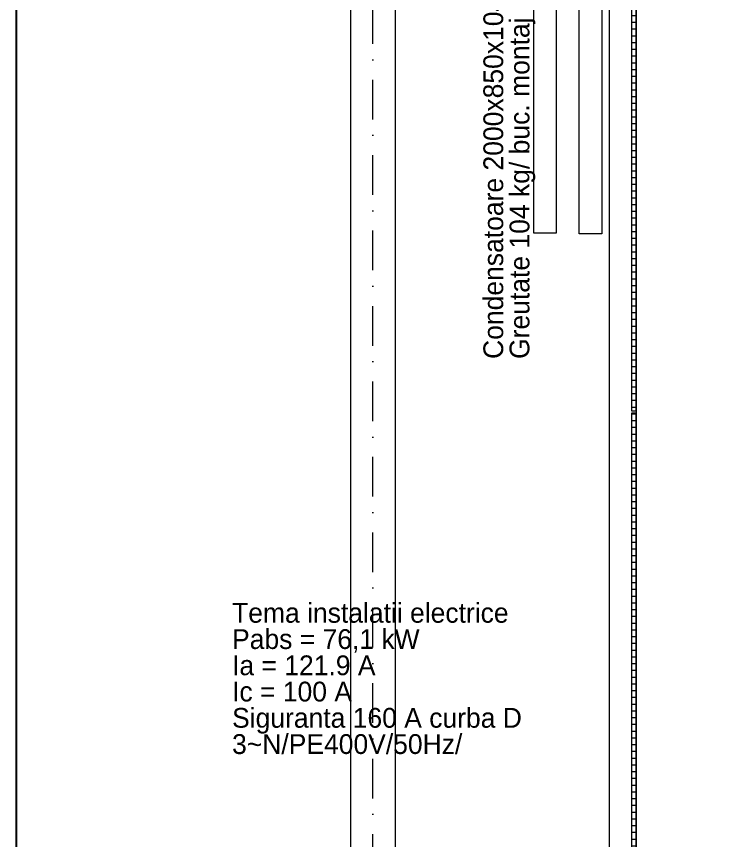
# Model space of a CAD drawing. Header units: millimetres. Extents: x 1322820 to 1391563, y 1051909 to 1098256.
# Drawn here: x 1324044 to 1327179, y 1085746 to 1089408 of the extents above; entities that cross this region are included whole.
import ezdxf

# ---------------------------------------------------------------- set-up
doc = ezdxf.new("R2010")
doc.units = ezdxf.units.MM
doc.header["$MEASUREMENT"] = 0
doc.set_wipeout_variables(frame=1)
doc.linetypes.add('Dot & Dashed', pattern=[335.138881, 176.388884, -88.194442, 0, -70.555556])
doc.linetypes.add('Wipeout_Contour', pattern=[1000, 0, -1000])
doc.layers.get('0').update_dxf_attribs({"true_color": 0x787878})
for name, color, linetype, true_color in [('arhitectura - decoratii fatada', 7, 'Continuous', 0x787878), ('New_arhitectura - sort tabla', 7, 'Continuous', 0x787878), ('New_rezistenta - atic', 7, 'Continuous', 0x787878)]:
    doc.layers.add(name, color=color, linetype=linetype, true_color=true_color)
for name, color, linetype, lineweight, true_color in [('arhitectura - decoratii fatada_Pen_No__21', 7, 'Continuous', 20, 0x787878), ('New_arhitectura - copertina_Pen_No__1', 7, 'Continuous', 13, 0x787878), ('New_arhitectura - sort tabla_Pen_No__21', 7, 'Continuous', 20, 0x787878), ('New_rezistenta - atic_Pen_No__1', 7, 'Continuous', 13, 0x787878)]:
    doc.layers.add(name, color=color, linetype=linetype, lineweight=lineweight, true_color=true_color)
for name, color, linetype, lineweight in [('Circuite', 7, 'Continuous', 25), ('CV_Pen_No__1', 7, 'Continuous', 13), ('Tema electrice', 7, 'Continuous', 13)]:
    doc.layers.add(name, color=color, linetype=linetype, lineweight=lineweight)
doc.styles.add('GENERATED_STYLE_3', font='ariali.ttf')
pattern_1 = [(0, (1356235.236, 1078942.57), (0, 30), [])]

# ---------------------------------------------------------------- blocks, each defined once
blk = doc.blocks.new('Slab_1_1', base_point=(1346478.5, 1090720.6))
at = {"layer": 'New_arhitectura - sort tabla_Pen_No__21', "color": 7, "linetype": 'Continuous', "lineweight": 20, "flags": 128}
blk.add_lwpolyline([(1346478.5, 1090720.6), (1326678.5, 1090720.6), (1326678.5, 1075928.7), (1355428.5, 1075928.7), (1355428.5, 1056170.7), (1372848.5, 1056170.7), (1372848.5, 1096120.6), (1355278.5, 1096120.6), (1355278.5, 1089268.7), (1355828.5, 1089268.7), (1355828.5, 1095570.6), (1372228.5, 1095570.6), (1372228.5, 1056720.7), (1355978.5, 1056720.7), (1355978.5, 1076470.6), (1327228.5, 1076470.6), (1327228.5, 1090170.6), (1346478.5, 1090170.6)], close=True, dxfattribs=at)
blk = doc.blocks.new('Wall_19_1', base_point=(1327178.5, 1090220.6))
at = {"color": 254, "linetype": 'Wipeout_Contour', "lineweight": 0, "ltscale": 6851626.523257658}
blk.add_wipeout([(1326798.5, 1076070.6), (1326828.5, 1076070.6), (1326828.5, 1090570.6), (1326798.5, 1090570.6)], dxfattribs=at).dxf.layer = 'New_rezistenta - atic'
at = {"layer": 'New_rezistenta - atic_Pen_No__1', "color": 7, "linetype": 'Continuous', "lineweight": 13, "flags": 128}
blk.add_lwpolyline([(1326798.5, 1090600.6), (1326798.5, 1076040.6)], dxfattribs=at)
at = {"color": 254, "linetype": 'Wipeout_Contour', "lineweight": 0, "ltscale": 6851826.914150106}
blk.add_wipeout([(1326828.5, 1076170.6), (1326928.5, 1076170.6), (1326928.5, 1090470.6), (1326828.5, 1090470.6)], dxfattribs=at).dxf.layer = 'New_rezistenta - atic'
at = {"color": 254, "linetype": 'Wipeout_Contour', "lineweight": 0, "ltscale": 6852366.706711189}
blk.add_wipeout([(1326928.5, 1076420.6), (1327178.5, 1076420.6), (1327178.5, 1090220.6), (1326928.5, 1090220.6)], dxfattribs=at).dxf.layer = 'New_rezistenta - atic'
blk = doc.blocks.new('Wall_61_1', base_point=(1326778.5, 1084630.7))
at = {"layer": 'arhitectura - decoratii fatada', "linetype": 'Continuous', "lineweight": 0, "true_color": 0x000000}
h = blk.add_hatch(dxfattribs=at)
h.set_pattern_fill('PLYWOOD_0001', color=18, style=0, pattern_type=2)
h.set_pattern_definition(pattern_1)
h.paths.add_polyline_path([(1326798.5, 1084630.7), (1326798.5, 1087645.7), (1326778.5, 1087645.7), (1326778.5, 1084630.7)])
at = {"layer": 'arhitectura - decoratii fatada_Pen_No__21', "color": 7, "linetype": 'Continuous', "lineweight": 20, "flags": 128}
for points in [[(1326798.5, 1087645.7), (1326778.5, 1087645.7)], [(1326778.5, 1087645.7), (1326778.5, 1084630.7)], [(1326798.5, 1084630.7), (1326798.5, 1087645.7)], [(1326778.5, 1084630.7), (1326798.5, 1084630.7)]]:
    blk.add_lwpolyline(points, dxfattribs=at)
blk = doc.blocks.new('Wall_62_1', base_point=(1326778.5, 1087655.7))
at = {"layer": 'arhitectura - decoratii fatada', "linetype": 'Continuous', "lineweight": 0, "true_color": 0x000000}
h = blk.add_hatch(dxfattribs=at)
h.set_pattern_fill('PLYWOOD_0001', color=18, style=0, pattern_type=2)
h.set_pattern_definition(pattern_1)
h.paths.add_polyline_path([(1326798.5, 1090620.6), (1326778.5, 1090620.6), (1326798.5, 1090600.6)])
h = blk.add_hatch(dxfattribs=at)
h.set_pattern_fill('PLYWOOD_0001', color=18, style=0, pattern_type=2)
h.set_pattern_definition(pattern_1)
h.paths.add_polyline_path([(1326798.5, 1090600.6), (1326778.5, 1090620.6), (1326778.5, 1090600.6)])
h = blk.add_hatch(dxfattribs=at)
h.set_pattern_fill('PLYWOOD_0001', color=18, style=0, pattern_type=2)
h.set_pattern_definition(pattern_1)
h.paths.add_polyline_path([(1326778.5, 1090600.6), (1326778.5, 1087655.7), (1326798.5, 1087655.7), (1326798.5, 1090600.6)])
at = {"layer": 'arhitectura - decoratii fatada_Pen_No__21', "color": 7, "linetype": 'Continuous', "lineweight": 20, "flags": 128}
for points in [[(1326778.5, 1090620.6), (1326798.5, 1090620.6)], [(1326778.5, 1090620.6), (1326778.5, 1087655.7)], [(1326798.5, 1087655.7), (1326798.5, 1090600.6)], [(1326778.5, 1087655.7), (1326798.5, 1087655.7)]]:
    blk.add_lwpolyline(points, dxfattribs=at)
blk = doc.blocks.new('UAP Beam 23_6')
at = {"layer": 'New_arhitectura - copertina_Pen_No__1', "color": 7, "linetype": 'Continuous', "lineweight": 13}
for p, q in [((17000, 100), (8450, 100)), ((8450, -100), (16800, -100))]:
    blk.add_line(p, q, dxfattribs=at)
at = {"layer": 'New_arhitectura - copertina_Pen_No__1', "color": 7, "linetype": 'Dot & Dashed', "lineweight": 13}
blk.add_line((0, 0), (16900, 0), dxfattribs=at)
blk = doc.blocks.new('terasa')
at = {"layer": 'New_arhitectura - copertina_Pen_No__1', "linetype": 'Continuous', "lineweight": 13, "zscale": 1000, "rotation": 90}
blk.add_blockref('UAP Beam 23_6', (1325628.502, 1074870.6), dxfattribs=at)
at = {"layer": 'New_arhitectura - sort tabla', "linetype": 'Continuous', "lineweight": 20}
blk.add_blockref('Slab_1_1', (1346478.502, 1090720.6), dxfattribs=at)
at = {"layer": 'New_rezistenta - atic', "lineweight": 20}
blk.add_blockref('Wall_19_1', (1327178.502, 1090220.6), dxfattribs=at)
at = {"layer": 'arhitectura - decoratii fatada', "lineweight": 20}
for name, p in [('Wall_62_1', (1326778.502, 1087655.65)), ('Wall_61_1', (1326778.502, 1084630.65))]:
    blk.add_blockref(name, p, dxfattribs=at)

msp = doc.modelspace()

# ---------------------------------------------------------------- block references
msp.add_blockref('terasa', (0, 0))

# ---------------------------------------------------------------- next in the draw order: linework, layer by layer
at = {"layer": 'Circuite'}
msp.add_lwpolyline([(1391545.9, 1055223.9), (1324043.5, 1055223.9), (1324043.5, 1098256.3), (1391545.9, 1098256.3)], close=True, dxfattribs=at)
at = {"layer": 'CV_Pen_No__1', "color": 7, "linetype": 'Continuous', "lineweight": 13, "flags": 128}
for points in [[(1326443.5, 1090444.9), (1326443.5, 1088444.9), (1326343.5, 1088444.9), (1326343.5, 1090444.9)], [(1326646.2, 1090442.9), (1326646.2, 1088442.9), (1326546.2, 1088442.9), (1326546.2, 1090442.9)]]:
    msp.add_lwpolyline(points, close=True, dxfattribs=at)

# ---------------------------------------------------------------- next in the draw order: texts
at = {"layer": 'CV_Pen_No__1', "color": 7, "linetype": 'Continuous', "lineweight": 13, "insert": (1326119.6, 1087886.1), "char_height": 88, "attachment_point": 1, "rotation": 90, "line_spacing_factor": 0.795145, "style": 'GENERATED_STYLE_3'}
msp.add_mtext('\\A1;{\\fCentury Gothic|b0|i0|c238|p34;Condensatoare 2000x850x1046 mm \\PGreutate 104 kg/ buc. montaj vertical pe cladire}', dxfattribs=at)
at = {"layer": 'Tema electrice', "color": 7, "linetype": 'Continuous', "lineweight": 13, "insert": (1325002.2, 1086802), "char_height": 88, "attachment_point": 1, "line_spacing_factor": 0.795184, "style": 'GENERATED_STYLE_3'}
msp.add_mtext('\\A1;{\\fCentury Gothic|b0|i0|c238|p34;Tema instalatii electrice\\PPabs = 76,1 kW\\PIa = 121.9 A\\PIc = 100 A\\PSiguranta 160 A curba D\\P3~N/PE400V/50Hz/}', dxfattribs=at)

doc.saveas('drawing.dxf')
